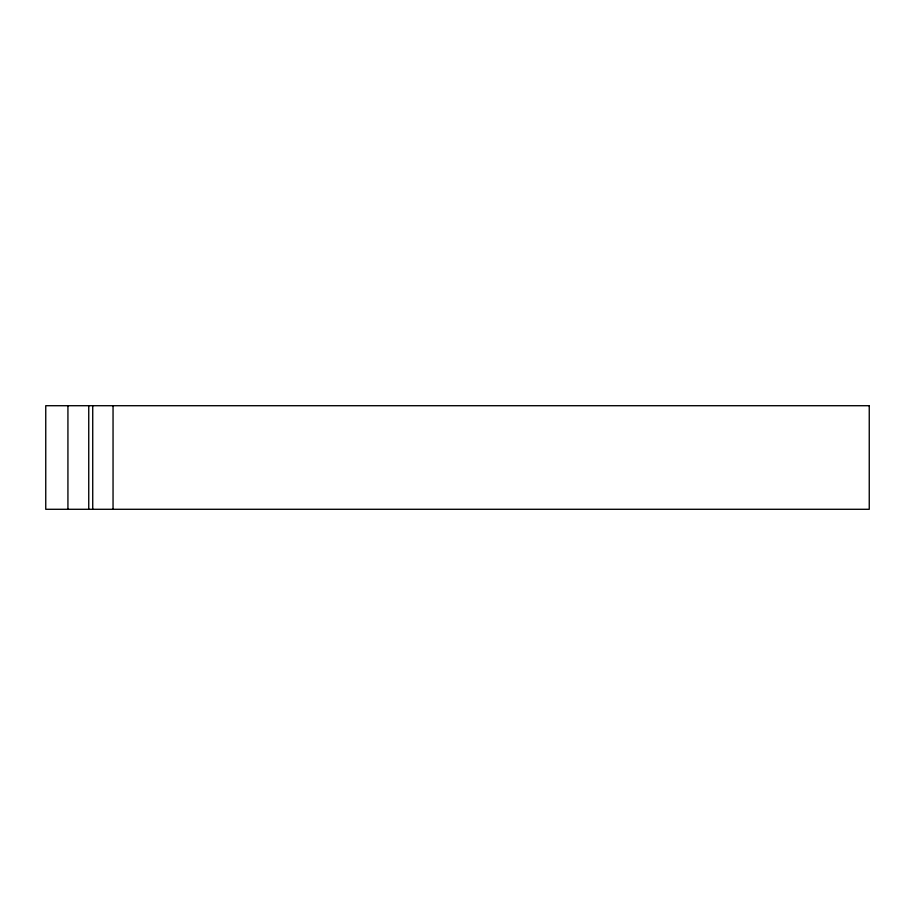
<?xml version="1.0" encoding="UTF-8"?>
<svg xmlns="http://www.w3.org/2000/svg" width="915" height="915" viewBox="0 0 915 915"><rect width="100%" height="100%" fill="white"/><g stroke="black" fill="none" stroke-linecap="round" stroke-linejoin="round"><path stroke-width="1.37" d="M113.048 405.711L113.048 509.289M92.724 405.711L92.724 509.289M88.744 405.711L88.744 509.289M67.927 405.711L67.927 509.289M869.25 405.711L45.75 405.711L45.75 509.289L869.25 509.289L869.25 405.711"/></g></svg>
